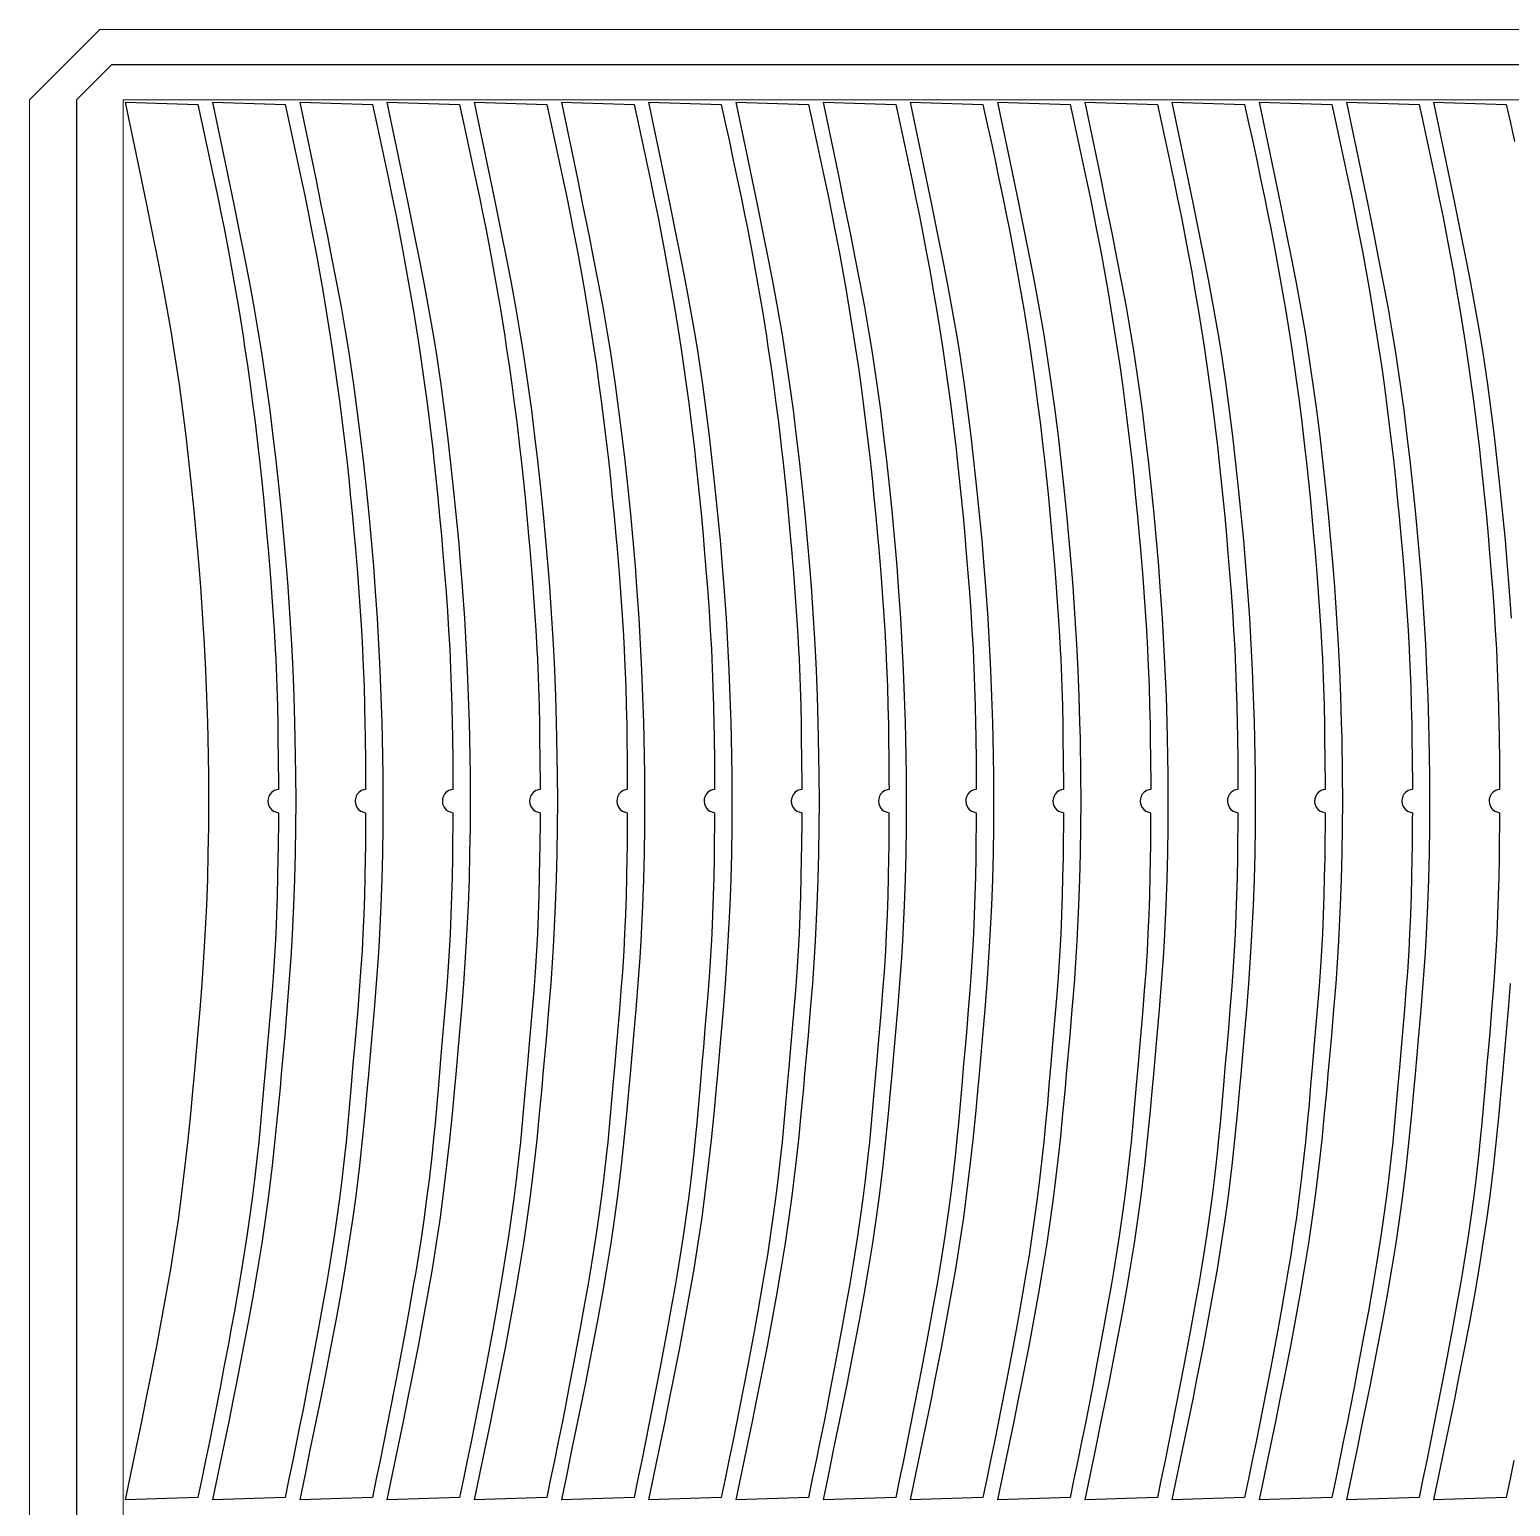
# Model space of a CAD drawing. Header units: millimetres. Extents: x -10628 to 24720, y -21829 to 4032.
# Drawn here: x 8049 to 8682, y 324 to 955 of the extents above; entities that cross this region are included whole.
import ezdxf
from ezdxf.enums import TextEntityAlignment as Align
from ezdxf.lldxf.tags import DXFTag

# ---------------------------------------------------------------- set-up
doc = ezdxf.new("R2010")
doc.units = ezdxf.units.MM
doc.layers.add('layer khung van cnc', color=7, linetype='Continuous', lineweight=25, true_color=0xfbf59b)
doc.layers.add('layer mau', color=7, linetype='Continuous')
doc.styles.add('Text Dim', font='arial.ttf')
tags = doc.linetypes.add('KVVIENMAY', pattern='A,46.311228,-10.280676,["KV VIỀN MÁY",Text Dim,S=10.028098,R=0,X=0,Y=-4.346144],-100.988212', length=157.580116).pattern_tags.tags
tags[6] = DXFTag(74, 10)

# ---------------------------------------------------------------- blocks, each defined once
blk = doc.blocks.new('khung van cnc')
at = {"lineweight": 5}
blk.add_lwpolyline([(-193, -99.44), (-193, 2370.56), (-223, 2400.56), (-1463, 2400.56), (-1493, 2370.56), (-1493, -99.44)], close=True, dxfattribs=at)
at = {"color": 1, "linetype": 'KVVIENMAY'}
blk.add_lwpolyline([(-511.88, -84.44), (-213, -84.44), (-213, 2370.56), (-228, 2385.56), (-1458.01, 2385.56), (-1473, 2370.56), (-1473, -84.44), (-1172.83, -84.44)], dxfattribs=at)
at = {"lineweight": 5}
blk.add_lwpolyline([(-513.55, -69.44), (-233, -69.44), (-233, 2370.56), (-1453, 2370.56), (-1453, -69.44), (-1173, -69.44)], dxfattribs=at)
at = {"layer": 'layer mau'}
for tag, p in [('ÁGF', (-518, -155.91)), ('TENFILE', (-518, -268.86)), ('TENFILE', (-518, -381.81)), ('TENFILE', (-518, -494.76))]:
    blk.add_attdef(tag, text='', height=30, dxfattribs=at).set_placement(p, align=Align.MIDDLE_CENTER)

msp = doc.modelspace()

# ---------------------------------------------------------------- linework, layer by layer
for points in [[(8122.649, 914.919), (8124.371, 906.987), (8126.077, 899.053), (8127.76, 891.113), (8129.412, 883.168), (8131.026, 875.214), (8132.07, 869.937), (8134.109, 859.278), (8135.572, 851.295), (8136.982, 843.303), (8138.339, 835.3), (8140.196, 823.772), (8140.889, 819.269), (8142.082, 811.241), (8143.219, 803.205), (8144.302, 795.161), (8145.329, 787.11), (8146.707, 775.545), (8147.219, 770.989), (8148.085, 762.92), (8148.902, 754.845), (8149.677, 746.766), (8150.413, 738.683), (8150.925, 732.83), (8151.785, 722.508), (8152.412, 714.416), (8152.99, 706.32), (8153.508, 698.22), (8153.959, 690.118), (8154.159, 685.994), (8154.633, 673.901), (8154.867, 665.788), (8155.044, 657.674), (8155.12, 653.347), (8155.268, 641.443), (8155.32, 633.328), (8155.325, 630.117), (8154.494, 630.001), (8153.564, 629.642), (8152.52, 628.936), (8151.754, 628.09), (8151.291, 627.3), (8150.917, 626.16), (8150.82, 625.193), (8150.961, 623.999), (8151.565, 622.554), (8152.33, 621.599), (8153.257, 620.887), (8154.568, 620.339), (8155.315, 620.07), (8155.305, 617.096), (8155.202, 605.75), (8155.134, 600.864), (8154.984, 592.748), (8154.778, 584.633), (8154.505, 576.521), (8154.156, 568.413), (8153.773, 561.206), (8153.193, 552.213), (8152.591, 544.12), (8151.934, 536.031), (8151.241, 527.944), (8150.532, 519.858), (8149.916, 512.803), (8149.134, 503.685), (8148.436, 495.598), (8147.71, 487.515), (8146.932, 479.438), (8146.434, 474.62), (8145.142, 463.306), (8144.122, 455.254), (8143.024, 447.211), (8141.852, 439.178), (8140.61, 431.156), (8139.303, 423.144), (8138.566, 418.79), (8136.515, 407.153), (8135.056, 399.17), (8134.083, 393.936), (8132.065, 383.217), (8130.539, 375.246), (8128.557, 365.087), (8127.411, 359.319), (8125.809, 351.362), (8124.189, 343.41), (8122.558, 335.46), (8120.92, 327.511), (8090.013, 326.552), (8092.284, 337.478), (8094.546, 348.406), (8096.792, 359.338), (8099.013, 370.278), (8100.261, 376.502), (8103.34, 392.185), (8105.416, 403.157), (8107.41, 414.143), (8109.303, 425.144), (8111.079, 436.164), (8112.718, 447.202), (8113.966, 456.409), (8115.53, 469.34), (8116.728, 480.436), (8117.831, 491.544), (8118.873, 502.659), (8119.397, 508.376), (8120.883, 524.896), (8121.832, 536.018), (8122.71, 547.144), (8123.493, 558.276), (8123.931, 565.361), (8124.688, 580.564), (8125.09, 591.719), (8125.369, 602.879), (8125.53, 614.042), (8125.578, 625.208), (8125.518, 636.374), (8125.265, 652.008), (8125.099, 658.7), (8124.745, 669.859), (8124.293, 681.012), (8123.743, 692.16), (8123.093, 703.302), (8122.175, 716.689), (8121.484, 725.565), (8120.53, 736.685), (8119.485, 747.797), (8118.355, 758.902), (8117.079, 770.614), (8115.866, 781.089), (8114.493, 792.167), (8113.005, 803.23), (8110.842, 817.725), (8109.602, 825.288), (8107.677, 836.281), (8105.635, 847.255), (8103.507, 858.213), (8101.834, 866.609), (8099.101, 880.099), (8096.854, 891.032), (8094.586, 901.96), (8092.306, 912.885), (8090.019, 923.808), (8120.92, 922.849)], [(8159.921, 914.919), (8161.643, 906.987), (8163.349, 899.053), (8165.033, 891.113), (8166.685, 883.168), (8168.298, 875.214), (8169.343, 869.937), (8171.381, 859.278), (8172.844, 851.295), (8174.255, 843.303), (8175.611, 835.3), (8177.468, 823.772), (8178.162, 819.269), (8179.354, 811.241), (8180.492, 803.205), (8181.574, 795.161), (8182.601, 787.11), (8183.98, 775.545), (8184.491, 770.989), (8185.357, 762.92), (8186.174, 754.845), (8186.949, 746.766), (8187.685, 738.683), (8188.197, 732.83), (8189.057, 722.508), (8189.685, 714.416), (8190.262, 706.32), (8190.78, 698.22), (8191.231, 690.118), (8191.432, 685.994), (8191.905, 673.901), (8192.139, 665.788), (8192.317, 657.674), (8192.392, 653.347), (8192.54, 641.443), (8192.592, 633.328), (8192.597, 630.117), (8191.766, 630.001), (8190.836, 629.642), (8189.792, 628.936), (8189.026, 628.09), (8188.564, 627.3), (8188.189, 626.16), (8188.092, 625.193), (8188.233, 623.999), (8188.837, 622.554), (8189.602, 621.599), (8190.529, 620.887), (8191.841, 620.339), (8192.588, 620.07), (8192.578, 617.096), (8192.474, 605.75), (8192.406, 600.864), (8192.256, 592.748), (8192.05, 584.633), (8191.777, 576.521), (8191.429, 568.413), (8191.045, 561.206), (8190.465, 552.213), (8189.863, 544.12), (8189.206, 536.031), (8188.513, 527.944), (8187.804, 519.858), (8187.188, 512.803), (8186.407, 503.685), (8185.709, 495.598), (8184.982, 487.515), (8184.204, 479.438), (8183.706, 474.62), (8182.414, 463.306), (8181.394, 455.254), (8180.296, 447.211), (8179.124, 439.178), (8177.882, 431.156), (8176.575, 423.144), (8175.838, 418.79), (8173.787, 407.153), (8172.328, 399.17), (8171.356, 393.936), (8169.337, 383.217), (8167.811, 375.246), (8165.829, 365.087), (8164.683, 359.319), (8163.081, 351.362), (8161.461, 343.41), (8159.83, 335.46), (8158.192, 327.511), (8127.285, 326.552), (8129.556, 337.478), (8131.819, 348.406), (8134.064, 359.338), (8136.285, 370.278), (8137.533, 376.502), (8140.612, 392.185), (8142.688, 403.157), (8144.682, 414.143), (8146.576, 425.144), (8148.351, 436.164), (8149.99, 447.202), (8151.239, 456.409), (8152.802, 469.34), (8154, 480.436), (8155.103, 491.544), (8156.146, 502.659), (8156.67, 508.376), (8158.155, 524.896), (8159.104, 536.018), (8159.982, 547.144), (8160.765, 558.276), (8161.203, 565.361), (8161.96, 580.564), (8162.362, 591.719), (8162.641, 602.879), (8162.802, 614.042), (8162.85, 625.208), (8162.791, 636.374), (8162.537, 652.008), (8162.371, 658.7), (8162.017, 669.859), (8161.566, 681.012), (8161.015, 692.16), (8160.365, 703.302), (8159.447, 716.689), (8158.757, 725.565), (8157.803, 736.685), (8156.757, 747.797), (8155.627, 758.902), (8154.351, 770.614), (8153.138, 781.089), (8151.765, 792.167), (8150.278, 803.23), (8148.114, 817.725), (8146.874, 825.288), (8144.949, 836.281), (8142.908, 847.255), (8140.779, 858.213), (8139.107, 866.609), (8136.373, 880.099), (8134.126, 891.032), (8131.859, 901.96), (8129.578, 912.885), (8127.291, 923.808), (8158.192, 922.849)], [(8197.194, 914.919), (8198.915, 906.987), (8200.622, 899.053), (8202.305, 891.113), (8203.957, 883.168), (8205.57, 875.214), (8206.615, 869.937), (8208.653, 859.278), (8210.116, 851.295), (8211.527, 843.303), (8212.884, 835.3), (8214.74, 823.772), (8215.434, 819.269), (8216.626, 811.241), (8217.764, 803.205), (8218.846, 795.161), (8219.874, 787.11), (8221.252, 775.545), (8221.764, 770.989), (8222.629, 762.92), (8223.447, 754.845), (8224.221, 746.766), (8224.958, 738.683), (8225.469, 732.83), (8226.329, 722.508), (8226.957, 714.416), (8227.534, 706.32), (8228.053, 698.22), (8228.503, 690.118), (8228.704, 685.994), (8229.177, 673.901), (8229.411, 665.788), (8229.589, 657.674), (8229.664, 653.347), (8229.813, 641.443), (8229.865, 633.328), (8229.869, 630.117), (8229.038, 630.001), (8228.108, 629.642), (8227.064, 628.936), (8226.298, 628.09), (8225.836, 627.3), (8225.461, 626.16), (8225.364, 625.193), (8225.506, 623.999), (8226.109, 622.554), (8226.875, 621.599), (8227.801, 620.887), (8229.113, 620.339), (8229.86, 620.07), (8229.85, 617.096), (8229.747, 605.75), (8229.678, 600.864), (8229.528, 592.748), (8229.322, 584.633), (8229.05, 576.521), (8228.701, 568.413), (8228.317, 561.206), (8227.737, 552.213), (8227.136, 544.12), (8226.478, 536.031), (8225.786, 527.944), (8225.077, 519.858), (8224.46, 512.803), (8223.679, 503.685), (8222.981, 495.598), (8222.254, 487.515), (8221.477, 479.438), (8220.978, 474.62), (8219.687, 463.306), (8218.666, 455.254), (8217.568, 447.211), (8216.396, 439.178), (8215.154, 431.156), (8213.847, 423.144), (8213.11, 418.79), (8211.059, 407.153), (8209.6, 399.17), (8208.628, 393.936), (8206.61, 383.217), (8205.083, 375.246), (8203.101, 365.087), (8201.955, 359.319), (8200.353, 351.362), (8198.734, 343.41), (8197.102, 335.46), (8195.464, 327.511), (8164.557, 326.552), (8166.828, 337.478), (8169.091, 348.406), (8171.336, 359.338), (8173.557, 370.278), (8174.805, 376.502), (8177.884, 392.185), (8179.96, 403.157), (8181.954, 414.143), (8183.848, 425.144), (8185.623, 436.164), (8187.263, 447.202), (8188.511, 456.409), (8190.075, 469.34), (8191.272, 480.436), (8192.375, 491.544), (8193.418, 502.659), (8193.942, 508.376), (8195.427, 524.896), (8196.376, 536.018), (8197.254, 547.144), (8198.038, 558.276), (8198.475, 565.361), (8199.232, 580.564), (8199.634, 591.719), (8199.913, 602.879), (8200.074, 614.042), (8200.122, 625.208), (8200.063, 636.374), (8199.809, 652.008), (8199.643, 658.7), (8199.289, 669.859), (8198.838, 681.012), (8198.288, 692.16), (8197.637, 703.302), (8196.72, 716.689), (8196.029, 725.565), (8195.075, 736.685), (8194.029, 747.797), (8192.9, 758.902), (8191.623, 770.614), (8190.41, 781.089), (8189.037, 792.167), (8187.55, 803.23), (8185.386, 817.725), (8184.146, 825.288), (8182.221, 836.281), (8180.18, 847.255), (8178.051, 858.213), (8176.379, 866.609), (8173.645, 880.099), (8171.398, 891.032), (8169.131, 901.96), (8166.85, 912.885), (8164.563, 923.808), (8195.464, 922.849)], [(8234.466, 914.919), (8236.188, 906.987), (8237.894, 899.053), (8239.577, 891.113), (8241.229, 883.168), (8242.842, 875.214), (8243.887, 869.937), (8245.925, 859.278), (8247.389, 851.295), (8248.799, 843.303), (8250.156, 835.3), (8252.012, 823.772), (8252.706, 819.269), (8253.898, 811.241), (8255.036, 803.205), (8256.118, 795.161), (8257.146, 787.11), (8258.524, 775.545), (8259.036, 770.989), (8259.901, 762.92), (8260.719, 754.845), (8261.493, 746.766), (8262.23, 738.683), (8262.742, 732.83), (8263.601, 722.508), (8264.229, 714.416), (8264.806, 706.32), (8265.325, 698.22), (8265.775, 690.118), (8265.976, 685.994), (8266.45, 673.901), (8266.683, 665.788), (8266.861, 657.674), (8266.936, 653.347), (8267.085, 641.443), (8267.137, 633.328), (8267.142, 630.117), (8266.31, 630.001), (8265.381, 629.642), (8264.336, 628.936), (8263.57, 628.09), (8263.108, 627.3), (8262.733, 626.16), (8262.636, 625.193), (8262.778, 623.999), (8263.381, 622.554), (8264.147, 621.599), (8265.073, 620.887), (8266.385, 620.339), (8267.132, 620.07), (8267.122, 617.096), (8267.019, 605.75), (8266.951, 600.864), (8266.8, 592.748), (8266.594, 584.633), (8266.322, 576.521), (8265.973, 568.413), (8265.59, 561.206), (8265.01, 552.213), (8264.408, 544.12), (8263.751, 536.031), (8263.058, 527.944), (8262.349, 519.858), (8261.732, 512.803), (8260.951, 503.685), (8260.253, 495.598), (8259.527, 487.515), (8258.749, 479.438), (8258.25, 474.62), (8256.959, 463.306), (8255.939, 455.254), (8254.84, 447.211), (8253.668, 439.178), (8252.426, 431.156), (8251.12, 423.144), (8250.383, 418.79), (8248.332, 407.153), (8246.872, 399.17), (8245.9, 393.936), (8243.882, 383.217), (8242.356, 375.246), (8240.373, 365.087), (8239.227, 359.319), (8237.626, 351.362), (8236.006, 343.41), (8234.374, 335.46), (8232.736, 327.511), (8201.829, 326.552), (8204.1, 337.478), (8206.363, 348.406), (8208.609, 359.338), (8210.829, 370.278), (8212.077, 376.502), (8215.156, 392.185), (8217.232, 403.157), (8219.226, 414.143), (8221.12, 425.144), (8222.896, 436.164), (8224.535, 447.202), (8225.783, 456.409), (8227.347, 469.34), (8228.544, 480.436), (8229.647, 491.544), (8230.69, 502.659), (8231.214, 508.376), (8232.699, 524.896), (8233.648, 536.018), (8234.527, 547.144), (8235.31, 558.276), (8235.747, 565.361), (8236.504, 580.564), (8236.906, 591.719), (8237.185, 602.879), (8237.346, 614.042), (8237.394, 625.208), (8237.335, 636.374), (8237.082, 652.008), (8236.915, 658.7), (8236.561, 669.859), (8236.11, 681.012), (8235.56, 692.16), (8234.909, 703.302), (8233.992, 716.689), (8233.301, 725.565), (8232.347, 736.685), (8231.302, 747.797), (8230.172, 758.902), (8228.895, 770.614), (8227.682, 781.089), (8226.309, 792.167), (8224.822, 803.23), (8222.658, 817.725), (8221.419, 825.288), (8219.493, 836.281), (8217.452, 847.255), (8215.324, 858.213), (8213.651, 866.609), (8210.917, 880.099), (8208.67, 891.032), (8206.403, 901.96), (8204.123, 912.885), (8201.836, 923.808), (8232.736, 922.849)], [(8271.738, 914.919), (8273.46, 906.987), (8275.166, 899.053), (8276.849, 891.113), (8278.501, 883.168), (8280.115, 875.214), (8281.159, 869.937), (8283.197, 859.278), (8284.661, 851.295), (8286.071, 843.303), (8287.428, 835.3), (8289.285, 823.772), (8289.978, 819.269), (8291.171, 811.241), (8292.308, 803.205), (8293.39, 795.161), (8294.418, 787.11), (8295.796, 775.545), (8296.308, 770.989), (8297.173, 762.92), (8297.991, 754.845), (8298.766, 746.766), (8299.502, 738.683), (8300.014, 732.83), (8300.874, 722.508), (8301.501, 714.416), (8302.078, 706.32), (8302.597, 698.22), (8303.048, 690.118), (8303.248, 685.994), (8303.722, 673.901), (8303.955, 665.788), (8304.133, 657.674), (8304.209, 653.347), (8304.357, 641.443), (8304.409, 633.328), (8304.414, 630.117), (8303.582, 630.001), (8302.653, 629.642), (8301.608, 628.936), (8300.842, 628.09), (8300.38, 627.3), (8300.006, 626.16), (8299.908, 625.193), (8300.05, 623.999), (8300.654, 622.554), (8301.419, 621.599), (8302.345, 620.887), (8303.657, 620.339), (8304.404, 620.07), (8304.394, 617.096), (8304.291, 605.75), (8304.223, 600.864), (8304.072, 592.748), (8303.866, 584.633), (8303.594, 576.521), (8303.245, 568.413), (8302.862, 561.206), (8302.282, 552.213), (8301.68, 544.12), (8301.023, 536.031), (8300.33, 527.944), (8299.621, 519.858), (8299.005, 512.803), (8298.223, 503.685), (8297.525, 495.598), (8296.799, 487.515), (8296.021, 479.438), (8295.523, 474.62), (8294.231, 463.306), (8293.211, 455.254), (8292.112, 447.211), (8290.94, 439.178), (8289.699, 431.156), (8288.392, 423.144), (8287.655, 418.79), (8285.604, 407.153), (8284.144, 399.17), (8283.172, 393.936), (8281.154, 383.217), (8279.628, 375.246), (8277.645, 365.087), (8276.499, 359.319), (8274.898, 351.362), (8273.278, 343.41), (8271.646, 335.46), (8270.008, 327.511), (8239.101, 326.552), (8241.372, 337.478), (8243.635, 348.406), (8245.881, 359.338), (8248.101, 370.278), (8249.35, 376.502), (8252.428, 392.185), (8254.505, 403.157), (8256.498, 414.143), (8258.392, 425.144), (8260.168, 436.164), (8261.807, 447.202), (8263.055, 456.409), (8264.619, 469.34), (8265.817, 480.436), (8266.92, 491.544), (8267.962, 502.659), (8268.486, 508.376), (8269.972, 524.896), (8270.92, 536.018), (8271.799, 547.144), (8272.582, 558.276), (8273.019, 565.361), (8273.776, 580.564), (8274.179, 591.719), (8274.457, 602.879), (8274.618, 614.042), (8274.666, 625.208), (8274.607, 636.374), (8274.354, 652.008), (8274.187, 658.7), (8273.833, 669.859), (8273.382, 681.012), (8272.832, 692.16), (8272.181, 703.302), (8271.264, 716.689), (8270.573, 725.565), (8269.619, 736.685), (8268.574, 747.797), (8267.444, 758.902), (8266.168, 770.614), (8264.955, 781.089), (8263.581, 792.167), (8262.094, 803.23), (8259.93, 817.725), (8258.691, 825.288), (8256.766, 836.281), (8254.724, 847.255), (8252.596, 858.213), (8250.923, 866.609), (8248.189, 880.099), (8245.942, 891.032), (8243.675, 901.96), (8241.395, 912.885), (8239.108, 923.808), (8270.008, 922.849)], [(8309.01, 914.919), (8310.732, 906.987), (8312.438, 899.053), (8314.121, 891.113), (8315.773, 883.168), (8317.387, 875.214), (8318.431, 869.937), (8320.47, 859.278), (8321.933, 851.295), (8323.343, 843.303), (8324.7, 835.3), (8326.557, 823.772), (8327.25, 819.269), (8328.443, 811.241), (8329.58, 803.205), (8330.663, 795.161), (8331.69, 787.11), (8333.068, 775.545), (8333.58, 770.989), (8334.445, 762.92), (8335.263, 754.845), (8336.038, 746.766), (8336.774, 738.683), (8337.286, 732.83), (8338.146, 722.508), (8338.773, 714.416), (8339.351, 706.32), (8339.869, 698.22), (8340.32, 690.118), (8340.52, 685.994), (8340.994, 673.901), (8341.227, 665.788), (8341.405, 657.674), (8341.481, 653.347), (8341.629, 641.443), (8341.681, 633.328), (8341.686, 630.117), (8340.855, 630.001), (8339.925, 629.642), (8338.881, 628.936), (8338.114, 628.09), (8337.652, 627.3), (8337.278, 626.16), (8337.181, 625.193), (8337.322, 623.999), (8337.926, 622.554), (8338.691, 621.599), (8339.617, 620.887), (8340.929, 620.339), (8341.676, 620.07), (8341.666, 617.096), (8341.563, 605.75), (8341.495, 600.864), (8341.344, 592.748), (8341.138, 584.633), (8340.866, 576.521), (8340.517, 568.413), (8340.134, 561.206), (8339.554, 552.213), (8338.952, 544.12), (8338.295, 536.031), (8337.602, 527.944), (8336.893, 519.858), (8336.277, 512.803), (8335.495, 503.685), (8334.797, 495.598), (8334.071, 487.515), (8333.293, 479.438), (8332.795, 474.62), (8331.503, 463.306), (8330.483, 455.254), (8329.385, 447.211), (8328.212, 439.178), (8326.971, 431.156), (8325.664, 423.144), (8324.927, 418.79), (8322.876, 407.153), (8321.417, 399.17), (8320.444, 393.936), (8318.426, 383.217), (8316.9, 375.246), (8314.918, 365.087), (8313.772, 359.319), (8312.17, 351.362), (8310.55, 343.41), (8308.918, 335.46), (8307.281, 327.511), (8276.374, 326.552), (8278.645, 337.478), (8280.907, 348.406), (8283.153, 359.338), (8285.374, 370.278), (8286.622, 376.502), (8289.701, 392.185), (8291.777, 403.157), (8293.771, 414.143), (8295.664, 425.144), (8297.44, 436.164), (8299.079, 447.202), (8300.327, 456.409), (8301.891, 469.34), (8303.089, 480.436), (8304.192, 491.544), (8305.234, 502.659), (8305.758, 508.376), (8307.244, 524.896), (8308.192, 536.018), (8309.071, 547.144), (8309.854, 558.276), (8310.292, 565.361), (8311.049, 580.564), (8311.451, 591.719), (8311.73, 602.879), (8311.89, 614.042), (8311.939, 625.208), (8311.879, 636.374), (8311.626, 652.008), (8311.46, 658.7), (8311.105, 669.859), (8310.654, 681.012), (8310.104, 692.16), (8309.454, 703.302), (8308.536, 716.689), (8307.845, 725.565), (8306.891, 736.685), (8305.846, 747.797), (8304.716, 758.902), (8303.44, 770.614), (8302.227, 781.089), (8300.853, 792.167), (8299.366, 803.23), (8297.202, 817.725), (8295.963, 825.288), (8294.038, 836.281), (8291.996, 847.255), (8289.868, 858.213), (8288.195, 866.609), (8285.462, 880.099), (8283.214, 891.032), (8280.947, 901.96), (8278.667, 912.885), (8276.38, 923.808), (8307.281, 922.849)], [(8346.282, 914.919), (8348.004, 906.987), (8349.71, 899.053), (8351.393, 891.113), (8353.046, 883.168), (8354.659, 875.214), (8355.703, 869.937), (8357.742, 859.278), (8359.205, 851.295), (8360.616, 843.303), (8361.972, 835.3), (8363.829, 823.772), (8364.522, 819.269), (8365.715, 811.241), (8366.852, 803.205), (8367.935, 795.161), (8368.962, 787.11), (8370.341, 775.545), (8370.852, 770.989), (8371.718, 762.92), (8372.535, 754.845), (8373.31, 746.766), (8374.046, 738.683), (8374.558, 732.83), (8375.418, 722.508), (8376.045, 714.416), (8376.623, 706.32), (8377.141, 698.22), (8377.592, 690.118), (8377.793, 685.994), (8378.266, 673.901), (8378.5, 665.788), (8378.677, 657.674), (8378.753, 653.347), (8378.901, 641.443), (8378.953, 633.328), (8378.958, 630.117), (8378.127, 630.001), (8377.197, 629.642), (8376.153, 628.936), (8375.387, 628.09), (8374.924, 627.3), (8374.55, 626.16), (8374.453, 625.193), (8374.594, 623.999), (8375.198, 622.554), (8375.963, 621.599), (8376.89, 620.887), (8378.201, 620.339), (8378.948, 620.07), (8378.939, 617.096), (8378.835, 605.75), (8378.767, 600.864), (8378.617, 592.748), (8378.411, 584.633), (8378.138, 576.521), (8377.789, 568.413), (8377.406, 561.206), (8376.826, 552.213), (8376.224, 544.12), (8375.567, 536.031), (8374.874, 527.944), (8374.165, 519.858), (8373.549, 512.803), (8372.767, 503.685), (8372.07, 495.598), (8371.343, 487.515), (8370.565, 479.438), (8370.067, 474.62), (8368.775, 463.306), (8367.755, 455.254), (8366.657, 447.211), (8365.485, 439.178), (8364.243, 431.156), (8362.936, 423.144), (8362.199, 418.79), (8360.148, 407.153), (8358.689, 399.17), (8357.716, 393.936), (8355.698, 383.217), (8354.172, 375.246), (8352.19, 365.087), (8351.044, 359.319), (8349.442, 351.362), (8347.822, 343.41), (8346.191, 335.46), (8344.553, 327.511), (8313.646, 326.552), (8315.917, 337.478), (8318.179, 348.406), (8320.425, 359.338), (8322.646, 370.278), (8323.894, 376.502), (8326.973, 392.185), (8329.049, 403.157), (8331.043, 414.143), (8332.937, 425.144), (8334.712, 436.164), (8336.351, 447.202), (8337.6, 456.409), (8339.163, 469.34), (8340.361, 480.436), (8341.464, 491.544), (8342.507, 502.659), (8343.03, 508.376), (8344.516, 524.896), (8345.465, 536.018), (8346.343, 547.144), (8347.126, 558.276), (8347.564, 565.361), (8348.321, 580.564), (8348.723, 591.719), (8349.002, 602.879), (8349.163, 614.042), (8349.211, 625.208), (8349.151, 636.374), (8348.898, 652.008), (8348.732, 658.7), (8348.378, 669.859), (8347.926, 681.012), (8347.376, 692.16), (8346.726, 703.302), (8345.808, 716.689), (8345.118, 725.565), (8344.164, 736.685), (8343.118, 747.797), (8341.988, 758.902), (8340.712, 770.614), (8339.499, 781.089), (8338.126, 792.167), (8336.638, 803.23), (8334.475, 817.725), (8333.235, 825.288), (8331.31, 836.281), (8329.268, 847.255), (8327.14, 858.213), (8325.467, 866.609), (8322.734, 880.099), (8320.487, 891.032), (8318.219, 901.96), (8315.939, 912.885), (8313.652, 923.808), (8344.553, 922.849)], [(8383.554, 914.919), (8385.276, 906.987), (8386.982, 899.053), (8388.666, 891.113), (8390.318, 883.168), (8391.931, 875.214), (8392.976, 869.937), (8395.014, 859.278), (8396.477, 851.295), (8397.888, 843.303), (8399.244, 835.3), (8401.101, 823.772), (8401.795, 819.269), (8402.987, 811.241), (8404.125, 803.205), (8405.207, 795.161), (8406.234, 787.11), (8407.613, 775.545), (8408.124, 770.989), (8408.99, 762.92), (8409.807, 754.845), (8410.582, 746.766), (8411.319, 738.683), (8411.83, 732.83), (8412.69, 722.508), (8413.318, 714.416), (8413.895, 706.32), (8414.413, 698.22), (8414.864, 690.118), (8415.065, 685.994), (8415.538, 673.901), (8415.772, 665.788), (8415.95, 657.674), (8416.025, 653.347), (8416.173, 641.443), (8416.225, 633.328), (8416.23, 630.117), (8415.399, 630.001), (8414.469, 629.642), (8413.425, 628.936), (8412.659, 628.09), (8412.197, 627.3), (8411.822, 626.16), (8411.725, 625.193), (8411.866, 623.999), (8412.47, 622.554), (8413.235, 621.599), (8414.162, 620.887), (8415.474, 620.339), (8416.221, 620.07), (8416.211, 617.096), (8416.108, 605.75), (8416.039, 600.864), (8415.889, 592.748), (8415.683, 584.633), (8415.41, 576.521), (8415.062, 568.413), (8414.678, 561.206), (8414.098, 552.213), (8413.496, 544.12), (8412.839, 536.031), (8412.146, 527.944), (8411.437, 519.858), (8410.821, 512.803), (8410.04, 503.685), (8409.342, 495.598), (8408.615, 487.515), (8407.837, 479.438), (8407.339, 474.62), (8406.047, 463.306), (8405.027, 455.254), (8403.929, 447.211), (8402.757, 439.178), (8401.515, 431.156), (8400.208, 423.144), (8399.471, 418.79), (8397.42, 407.153), (8395.961, 399.17), (8394.989, 393.936), (8392.971, 383.217), (8391.444, 375.246), (8389.462, 365.087), (8388.316, 359.319), (8386.714, 351.362), (8385.094, 343.41), (8383.463, 335.46), (8381.825, 327.511), (8350.918, 326.552), (8353.189, 337.478), (8355.452, 348.406), (8357.697, 359.338), (8359.918, 370.278), (8361.166, 376.502), (8364.245, 392.185), (8366.321, 403.157), (8368.315, 414.143), (8370.209, 425.144), (8371.984, 436.164), (8373.624, 447.202), (8374.872, 456.409), (8376.435, 469.34), (8377.633, 480.436), (8378.736, 491.544), (8379.779, 502.659), (8380.303, 508.376), (8381.788, 524.896), (8382.737, 536.018), (8383.615, 547.144), (8384.399, 558.276), (8384.836, 565.361), (8385.593, 580.564), (8385.995, 591.719), (8386.274, 602.879), (8386.435, 614.042), (8386.483, 625.208), (8386.424, 636.374), (8386.17, 652.008), (8386.004, 658.7), (8385.65, 669.859), (8385.199, 681.012), (8384.648, 692.16), (8383.998, 703.302), (8383.08, 716.689), (8382.39, 725.565), (8381.436, 736.685), (8380.39, 747.797), (8379.26, 758.902), (8377.984, 770.614), (8376.771, 781.089), (8375.398, 792.167), (8373.911, 803.23), (8371.747, 817.725), (8370.507, 825.288), (8368.582, 836.281), (8366.541, 847.255), (8364.412, 858.213), (8362.74, 866.609), (8360.006, 880.099), (8357.759, 891.032), (8355.492, 901.96), (8353.211, 912.885), (8350.924, 923.808), (8381.825, 922.849)], [(8420.827, 914.919), (8422.548, 906.987), (8424.255, 899.053), (8425.938, 891.113), (8427.59, 883.168), (8429.203, 875.214), (8430.248, 869.937), (8432.286, 859.278), (8433.75, 851.295), (8435.16, 843.303), (8436.517, 835.3), (8438.373, 823.772), (8439.067, 819.269), (8440.259, 811.241), (8441.397, 803.205), (8442.479, 795.161), (8443.507, 787.11), (8444.885, 775.545), (8445.397, 770.989), (8446.262, 762.92), (8447.08, 754.845), (8447.854, 746.766), (8448.591, 738.683), (8449.102, 732.83), (8449.962, 722.508), (8450.59, 714.416), (8451.167, 706.32), (8451.686, 698.22), (8452.136, 690.118), (8452.337, 685.994), (8452.81, 673.901), (8453.044, 665.788), (8453.222, 657.674), (8453.297, 653.347), (8453.446, 641.443), (8453.498, 633.328), (8453.502, 630.117), (8452.671, 630.001), (8451.741, 629.642), (8450.697, 628.936), (8449.931, 628.09), (8449.469, 627.3), (8449.094, 626.16), (8448.997, 625.193), (8449.139, 623.999), (8449.742, 622.554), (8450.508, 621.599), (8451.434, 620.887), (8452.746, 620.339), (8453.493, 620.07), (8453.483, 617.096), (8453.38, 605.75), (8453.311, 600.864), (8453.161, 592.748), (8452.955, 584.633), (8452.683, 576.521), (8452.334, 568.413), (8451.95, 561.206), (8451.371, 552.213), (8450.769, 544.12), (8450.111, 536.031), (8449.419, 527.944), (8448.71, 519.858), (8448.093, 512.803), (8447.312, 503.685), (8446.614, 495.598), (8445.888, 487.515), (8445.11, 479.438), (8444.611, 474.62), (8443.32, 463.306), (8442.299, 455.254), (8441.201, 447.211), (8440.029, 439.178), (8438.787, 431.156), (8437.48, 423.144), (8436.743, 418.79), (8434.693, 407.153), (8433.233, 399.17), (8432.261, 393.936), (8430.243, 383.217), (8428.717, 375.246), (8426.734, 365.087), (8425.588, 359.319), (8423.986, 351.362), (8422.367, 343.41), (8420.735, 335.46), (8419.097, 327.511), (8388.19, 326.552), (8390.461, 337.478), (8392.724, 348.406), (8394.97, 359.338), (8397.19, 370.278), (8398.438, 376.502), (8401.517, 392.185), (8403.593, 403.157), (8405.587, 414.143), (8407.481, 425.144), (8409.256, 436.164), (8410.896, 447.202), (8412.144, 456.409), (8413.708, 469.34), (8414.905, 480.436), (8416.008, 491.544), (8417.051, 502.659), (8417.575, 508.376), (8419.06, 524.896), (8420.009, 536.018), (8420.887, 547.144), (8421.671, 558.276), (8422.108, 565.361), (8422.865, 580.564), (8423.267, 591.719), (8423.546, 602.879), (8423.707, 614.042), (8423.755, 625.208), (8423.696, 636.374), (8423.442, 652.008), (8423.276, 658.7), (8422.922, 669.859), (8422.471, 681.012), (8421.921, 692.16), (8421.27, 703.302), (8420.353, 716.689), (8419.662, 725.565), (8418.708, 736.685), (8417.662, 747.797), (8416.533, 758.902), (8415.256, 770.614), (8414.043, 781.089), (8412.67, 792.167), (8411.183, 803.23), (8409.019, 817.725), (8407.78, 825.288), (8405.854, 836.281), (8403.813, 847.255), (8401.684, 858.213), (8400.012, 866.609), (8397.278, 880.099), (8395.031, 891.032), (8392.764, 901.96), (8390.483, 912.885), (8388.196, 923.808), (8419.097, 922.849)], [(8458.099, 914.919), (8459.821, 906.987), (8461.527, 899.053), (8463.21, 891.113), (8464.862, 883.168), (8466.476, 875.214), (8467.52, 869.937), (8469.558, 859.278), (8471.022, 851.295), (8472.432, 843.303), (8473.789, 835.3), (8475.645, 823.772), (8476.339, 819.269), (8477.532, 811.241), (8478.669, 803.205), (8479.751, 795.161), (8480.779, 787.11), (8482.157, 775.545), (8482.669, 770.989), (8483.534, 762.92), (8484.352, 754.845), (8485.127, 746.766), (8485.863, 738.683), (8486.375, 732.83), (8487.234, 722.508), (8487.862, 714.416), (8488.439, 706.32), (8488.958, 698.22), (8489.409, 690.118), (8489.609, 685.994), (8490.083, 673.901), (8490.316, 665.788), (8490.494, 657.674), (8490.57, 653.347), (8490.718, 641.443), (8490.77, 633.328), (8490.775, 630.117), (8489.943, 630.001), (8489.014, 629.642), (8487.969, 628.936), (8487.203, 628.09), (8486.741, 627.3), (8486.366, 626.16), (8486.269, 625.193), (8486.411, 623.999), (8487.014, 622.554), (8487.78, 621.599), (8488.706, 620.887), (8490.018, 620.339), (8490.765, 620.07), (8490.755, 617.096), (8490.652, 605.75), (8490.584, 600.864), (8490.433, 592.748), (8490.227, 584.633), (8489.955, 576.521), (8489.606, 568.413), (8489.223, 561.206), (8488.643, 552.213), (8488.041, 544.12), (8487.384, 536.031), (8486.691, 527.944), (8485.982, 519.858), (8485.366, 512.803), (8484.584, 503.685), (8483.886, 495.598), (8483.16, 487.515), (8482.382, 479.438), (8481.884, 474.62), (8480.592, 463.306), (8479.572, 455.254), (8478.473, 447.211), (8477.301, 439.178), (8476.059, 431.156), (8474.753, 423.144), (8474.016, 418.79), (8471.965, 407.153), (8470.505, 399.17), (8469.533, 393.936), (8467.515, 383.217), (8465.989, 375.246), (8464.006, 365.087), (8462.86, 359.319), (8461.259, 351.362), (8459.639, 343.41), (8458.007, 335.46), (8456.369, 327.511), (8425.462, 326.552), (8427.733, 337.478), (8429.996, 348.406), (8432.242, 359.338), (8434.462, 370.278), (8435.711, 376.502), (8438.789, 392.185), (8440.865, 403.157), (8442.859, 414.143), (8444.753, 425.144), (8446.529, 436.164), (8448.168, 447.202), (8449.416, 456.409), (8450.98, 469.34), (8452.177, 480.436), (8453.28, 491.544), (8454.323, 502.659), (8454.847, 508.376), (8456.333, 524.896), (8457.281, 536.018), (8458.16, 547.144), (8458.943, 558.276), (8459.38, 565.361), (8460.137, 580.564), (8460.539, 591.719), (8460.818, 602.879), (8460.979, 614.042), (8461.027, 625.208), (8460.968, 636.374), (8460.715, 652.008), (8460.548, 658.7), (8460.194, 669.859), (8459.743, 681.012), (8459.193, 692.16), (8458.542, 703.302), (8457.625, 716.689), (8456.934, 725.565), (8455.98, 736.685), (8454.935, 747.797), (8453.805, 758.902), (8452.528, 770.614), (8451.315, 781.089), (8449.942, 792.167), (8448.455, 803.23), (8446.291, 817.725), (8445.052, 825.288), (8443.126, 836.281), (8441.085, 847.255), (8438.957, 858.213), (8437.284, 866.609), (8434.55, 880.099), (8432.303, 891.032), (8430.036, 901.96), (8427.756, 912.885), (8425.469, 923.808), (8456.369, 922.849)], [(8495.371, 914.919), (8497.093, 906.987), (8498.799, 899.053), (8500.482, 891.113), (8502.134, 883.168), (8503.748, 875.214), (8504.792, 869.937), (8506.831, 859.278), (8508.294, 851.295), (8509.704, 843.303), (8511.061, 835.3), (8512.918, 823.772), (8513.611, 819.269), (8514.804, 811.241), (8515.941, 803.205), (8517.024, 795.161), (8518.051, 787.11), (8519.429, 775.545), (8519.941, 770.989), (8520.806, 762.92), (8521.624, 754.845), (8522.399, 746.766), (8523.135, 738.683), (8523.647, 732.83), (8524.507, 722.508), (8525.134, 714.416), (8525.712, 706.32), (8526.23, 698.22), (8526.681, 690.118), (8526.881, 685.994), (8527.355, 673.901), (8527.588, 665.788), (8527.766, 657.674), (8527.842, 653.347), (8527.99, 641.443), (8528.042, 633.328), (8528.047, 630.117), (8527.215, 630.001), (8526.286, 629.642), (8525.241, 628.936), (8524.475, 628.09), (8524.013, 627.3), (8523.639, 626.16), (8523.542, 625.193), (8523.683, 623.999), (8524.287, 622.554), (8525.052, 621.599), (8525.978, 620.887), (8527.29, 620.339), (8528.037, 620.07), (8528.027, 617.096), (8527.924, 605.75), (8527.856, 600.864), (8527.705, 592.748), (8527.499, 584.633), (8527.227, 576.521), (8526.878, 568.413), (8526.495, 561.206), (8525.915, 552.213), (8525.313, 544.12), (8524.656, 536.031), (8523.963, 527.944), (8523.254, 519.858), (8522.638, 512.803), (8521.856, 503.685), (8521.158, 495.598), (8520.432, 487.515), (8519.654, 479.438), (8519.156, 474.62), (8517.864, 463.306), (8516.844, 455.254), (8515.745, 447.211), (8514.573, 439.178), (8513.332, 431.156), (8512.025, 423.144), (8511.288, 418.79), (8509.237, 407.153), (8507.777, 399.17), (8506.805, 393.936), (8504.787, 383.217), (8503.261, 375.246), (8501.279, 365.087), (8500.132, 359.319), (8498.531, 351.362), (8496.911, 343.41), (8495.279, 335.46), (8493.642, 327.511), (8462.735, 326.552), (8465.006, 337.478), (8467.268, 348.406), (8469.514, 359.338), (8471.734, 370.278), (8472.983, 376.502), (8476.061, 392.185), (8478.138, 403.157), (8480.132, 414.143), (8482.025, 425.144), (8483.801, 436.164), (8485.44, 447.202), (8486.688, 456.409), (8488.252, 469.34), (8489.45, 480.436), (8490.553, 491.544), (8491.595, 502.659), (8492.119, 508.376), (8493.605, 524.896), (8494.553, 536.018), (8495.432, 547.144), (8496.215, 558.276), (8496.652, 565.361), (8497.409, 580.564), (8497.812, 591.719), (8498.09, 602.879), (8498.251, 614.042), (8498.299, 625.208), (8498.24, 636.374), (8497.987, 652.008), (8497.82, 658.7), (8497.466, 669.859), (8497.015, 681.012), (8496.465, 692.16), (8495.814, 703.302), (8494.897, 716.689), (8494.206, 725.565), (8493.252, 736.685), (8492.207, 747.797), (8491.077, 758.902), (8489.801, 770.614), (8488.588, 781.089), (8487.214, 792.167), (8485.727, 803.23), (8483.563, 817.725), (8482.324, 825.288), (8480.399, 836.281), (8478.357, 847.255), (8476.229, 858.213), (8474.556, 866.609), (8471.822, 880.099), (8469.575, 891.032), (8467.308, 901.96), (8465.028, 912.885), (8462.741, 923.808), (8493.642, 922.849)], [(8532.643, 914.919), (8534.365, 906.987), (8536.071, 899.053), (8537.754, 891.113), (8539.406, 883.168), (8541.02, 875.214), (8542.064, 869.937), (8544.103, 859.278), (8545.566, 851.295), (8546.976, 843.303), (8548.333, 835.3), (8550.19, 823.772), (8550.883, 819.269), (8552.076, 811.241), (8553.213, 803.205), (8554.296, 795.161), (8555.323, 787.11), (8556.701, 775.545), (8557.213, 770.989), (8558.078, 762.92), (8558.896, 754.845), (8559.671, 746.766), (8560.407, 738.683), (8560.919, 732.83), (8561.779, 722.508), (8562.406, 714.416), (8562.984, 706.32), (8563.502, 698.22), (8563.953, 690.118), (8564.153, 685.994), (8564.627, 673.901), (8564.86, 665.788), (8565.038, 657.674), (8565.114, 653.347), (8565.262, 641.443), (8565.314, 633.328), (8565.319, 630.117), (8564.488, 630.001), (8563.558, 629.642), (8562.514, 628.936), (8561.747, 628.09), (8561.285, 627.3), (8560.911, 626.16), (8560.814, 625.193), (8560.955, 623.999), (8561.559, 622.554), (8562.324, 621.599), (8563.25, 620.887), (8564.562, 620.339), (8565.309, 620.07), (8565.299, 617.096), (8565.196, 605.75), (8565.128, 600.864), (8564.978, 592.748), (8564.771, 584.633), (8564.499, 576.521), (8564.15, 568.413), (8563.767, 561.206), (8563.187, 552.213), (8562.585, 544.12), (8561.928, 536.031), (8561.235, 527.944), (8560.526, 519.858), (8559.91, 512.803), (8559.128, 503.685), (8558.43, 495.598), (8557.704, 487.515), (8556.926, 479.438), (8556.428, 474.62), (8555.136, 463.306), (8554.116, 455.254), (8553.018, 447.211), (8551.845, 439.178), (8550.604, 431.156), (8549.297, 423.144), (8548.56, 418.79), (8546.509, 407.153), (8545.05, 399.17), (8544.077, 393.936), (8542.059, 383.217), (8540.533, 375.246), (8538.551, 365.087), (8537.405, 359.319), (8535.803, 351.362), (8534.183, 343.41), (8532.551, 335.46), (8530.914, 327.511), (8500.007, 326.552), (8502.278, 337.478), (8504.54, 348.406), (8506.786, 359.338), (8509.007, 370.278), (8510.255, 376.502), (8513.334, 392.185), (8515.41, 403.157), (8517.404, 414.143), (8519.297, 425.144), (8521.073, 436.164), (8522.712, 447.202), (8523.96, 456.409), (8525.524, 469.34), (8526.722, 480.436), (8527.825, 491.544), (8528.867, 502.659), (8529.391, 508.376), (8530.877, 524.896), (8531.826, 536.018), (8532.704, 547.144), (8533.487, 558.276), (8533.925, 565.361), (8534.682, 580.564), (8535.084, 591.719), (8535.363, 602.879), (8535.523, 614.042), (8535.572, 625.208), (8535.512, 636.374), (8535.259, 652.008), (8535.093, 658.7), (8534.739, 669.859), (8534.287, 681.012), (8533.737, 692.16), (8533.087, 703.302), (8532.169, 716.689), (8531.478, 725.565), (8530.524, 736.685), (8529.479, 747.797), (8528.349, 758.902), (8527.073, 770.614), (8525.86, 781.089), (8524.487, 792.167), (8522.999, 803.23), (8520.835, 817.725), (8519.596, 825.288), (8517.671, 836.281), (8515.629, 847.255), (8513.501, 858.213), (8511.828, 866.609), (8509.095, 880.099), (8506.847, 891.032), (8504.58, 901.96), (8502.3, 912.885), (8500.013, 923.808), (8530.914, 922.849)], [(8569.915, 914.919), (8571.637, 906.987), (8573.343, 899.053), (8575.026, 891.113), (8576.679, 883.168), (8578.292, 875.214), (8579.337, 869.937), (8581.375, 859.278), (8582.838, 851.295), (8584.249, 843.303), (8585.605, 835.3), (8587.462, 823.772), (8588.155, 819.269), (8589.348, 811.241), (8590.485, 803.205), (8591.568, 795.161), (8592.595, 787.11), (8593.974, 775.545), (8594.485, 770.989), (8595.351, 762.92), (8596.168, 754.845), (8596.943, 746.766), (8597.679, 738.683), (8598.191, 732.83), (8599.051, 722.508), (8599.679, 714.416), (8600.256, 706.32), (8600.774, 698.22), (8601.225, 690.118), (8601.426, 685.994), (8601.899, 673.901), (8602.133, 665.788), (8602.31, 657.674), (8602.386, 653.347), (8602.534, 641.443), (8602.586, 633.328), (8602.591, 630.117), (8601.76, 630.001), (8600.83, 629.642), (8599.786, 628.936), (8599.02, 628.09), (8598.558, 627.3), (8598.183, 626.16), (8598.086, 625.193), (8598.227, 623.999), (8598.831, 622.554), (8599.596, 621.599), (8600.523, 620.887), (8601.834, 620.339), (8602.581, 620.07), (8602.572, 617.096), (8602.468, 605.75), (8602.4, 600.864), (8602.25, 592.748), (8602.044, 584.633), (8601.771, 576.521), (8601.422, 568.413), (8601.039, 561.206), (8600.459, 552.213), (8599.857, 544.12), (8599.2, 536.031), (8598.507, 527.944), (8597.798, 519.858), (8597.182, 512.803), (8596.4, 503.685), (8595.703, 495.598), (8594.976, 487.515), (8594.198, 479.438), (8593.7, 474.62), (8592.408, 463.306), (8591.388, 455.254), (8590.29, 447.211), (8589.118, 439.178), (8587.876, 431.156), (8586.569, 423.144), (8585.832, 418.79), (8583.781, 407.153), (8582.322, 399.17), (8581.35, 393.936), (8579.331, 383.217), (8577.805, 375.246), (8575.823, 365.087), (8574.677, 359.319), (8573.075, 351.362), (8571.455, 343.41), (8569.824, 335.46), (8568.186, 327.511), (8537.279, 326.552), (8539.55, 337.478), (8541.812, 348.406), (8544.058, 359.338), (8546.279, 370.278), (8547.527, 376.502), (8550.606, 392.185), (8552.682, 403.157), (8554.676, 414.143), (8556.57, 425.144), (8558.345, 436.164), (8559.984, 447.202), (8561.233, 456.409), (8562.796, 469.34), (8563.994, 480.436), (8565.097, 491.544), (8566.14, 502.659), (8566.663, 508.376), (8568.149, 524.896), (8569.098, 536.018), (8569.976, 547.144), (8570.759, 558.276), (8571.197, 565.361), (8571.954, 580.564), (8572.356, 591.719), (8572.635, 602.879), (8572.796, 614.042), (8572.844, 625.208), (8572.784, 636.374), (8572.531, 652.008), (8572.365, 658.7), (8572.011, 669.859), (8571.559, 681.012), (8571.009, 692.16), (8570.359, 703.302), (8569.441, 716.689), (8568.751, 725.565), (8567.797, 736.685), (8566.751, 747.797), (8565.621, 758.902), (8564.345, 770.614), (8563.132, 781.089), (8561.759, 792.167), (8560.272, 803.23), (8558.108, 817.725), (8556.868, 825.288), (8554.943, 836.281), (8552.901, 847.255), (8550.773, 858.213), (8549.101, 866.609), (8546.367, 880.099), (8544.12, 891.032), (8541.853, 901.96), (8539.572, 912.885), (8537.285, 923.808), (8568.186, 922.849)], [(8607.188, 914.919), (8608.909, 906.987), (8610.616, 899.053), (8612.299, 891.113), (8613.951, 883.168), (8615.564, 875.214), (8616.609, 869.937), (8618.647, 859.278), (8620.11, 851.295), (8621.521, 843.303), (8622.877, 835.3), (8624.734, 823.772), (8625.428, 819.269), (8626.62, 811.241), (8627.758, 803.205), (8628.84, 795.161), (8629.867, 787.11), (8631.246, 775.545), (8631.757, 770.989), (8632.623, 762.92), (8633.441, 754.845), (8634.215, 746.766), (8634.952, 738.683), (8635.463, 732.83), (8636.323, 722.508), (8636.951, 714.416), (8637.528, 706.32), (8638.046, 698.22), (8638.497, 690.118), (8638.698, 685.994), (8639.171, 673.901), (8639.405, 665.788), (8639.583, 657.674), (8639.658, 653.347), (8639.807, 641.443), (8639.858, 633.328), (8639.863, 630.117), (8639.032, 630.001), (8638.102, 629.642), (8637.058, 628.936), (8636.292, 628.09), (8635.83, 627.3), (8635.455, 626.16), (8635.358, 625.193), (8635.499, 623.999), (8636.103, 622.554), (8636.868, 621.599), (8637.795, 620.887), (8639.107, 620.339), (8639.854, 620.07), (8639.844, 617.096), (8639.741, 605.75), (8639.672, 600.864), (8639.522, 592.748), (8639.316, 584.633), (8639.044, 576.521), (8638.695, 568.413), (8638.311, 561.206), (8637.731, 552.213), (8637.129, 544.12), (8636.472, 536.031), (8635.779, 527.944), (8635.071, 519.858), (8634.454, 512.803), (8633.673, 503.685), (8632.975, 495.598), (8632.248, 487.515), (8631.471, 479.438), (8630.972, 474.62), (8629.68, 463.306), (8628.66, 455.254), (8627.562, 447.211), (8626.39, 439.178), (8625.148, 431.156), (8623.841, 423.144), (8623.104, 418.79), (8621.053, 407.153), (8619.594, 399.17), (8618.622, 393.936), (8616.604, 383.217), (8615.077, 375.246), (8613.095, 365.087), (8611.949, 359.319), (8610.347, 351.362), (8608.728, 343.41), (8607.096, 335.46), (8605.458, 327.511), (8574.551, 326.552), (8576.822, 337.478), (8579.085, 348.406), (8581.33, 359.338), (8583.551, 370.278), (8584.799, 376.502), (8587.878, 392.185), (8589.954, 403.157), (8591.948, 414.143), (8593.842, 425.144), (8595.617, 436.164), (8597.257, 447.202), (8598.505, 456.409), (8600.068, 469.34), (8601.266, 480.436), (8602.369, 491.544), (8603.412, 502.659), (8603.936, 508.376), (8605.421, 524.896), (8606.37, 536.018), (8607.248, 547.144), (8608.032, 558.276), (8608.469, 565.361), (8609.226, 580.564), (8609.628, 591.719), (8609.907, 602.879), (8610.068, 614.042), (8610.116, 625.208), (8610.057, 636.374), (8609.803, 652.008), (8609.637, 658.7), (8609.283, 669.859), (8608.832, 681.012), (8608.281, 692.16), (8607.631, 703.302), (8606.714, 716.689), (8606.023, 725.565), (8605.069, 736.685), (8604.023, 747.797), (8602.893, 758.902), (8601.617, 770.614), (8600.404, 781.089), (8599.031, 792.167), (8597.544, 803.23), (8595.38, 817.725), (8594.14, 825.288), (8592.215, 836.281), (8590.174, 847.255), (8588.045, 858.213), (8586.373, 866.609), (8583.639, 880.099), (8581.392, 891.032), (8579.125, 901.96), (8576.844, 912.885), (8574.557, 923.808), (8605.458, 922.849)], [(8644.46, 914.919), (8646.181, 906.987), (8647.888, 899.053), (8649.571, 891.113), (8651.223, 883.168), (8652.836, 875.214), (8653.881, 869.937), (8655.919, 859.278), (8657.383, 851.295), (8658.793, 843.303), (8660.15, 835.3), (8662.006, 823.772), (8662.7, 819.269), (8663.892, 811.241), (8665.03, 803.205), (8666.112, 795.161), (8667.14, 787.11), (8668.518, 775.545), (8669.03, 770.989), (8669.895, 762.92), (8670.713, 754.845), (8671.487, 746.766), (8672.224, 738.683), (8672.736, 732.83), (8673.595, 722.508), (8674.223, 714.416), (8674.8, 706.32), (8675.319, 698.22), (8675.769, 690.118), (8675.97, 685.994), (8676.443, 673.901), (8676.677, 665.788), (8676.855, 657.674), (8676.93, 653.347), (8677.079, 641.443), (8677.131, 633.328), (8677.135, 630.117), (8676.304, 630.001), (8675.374, 629.642), (8674.33, 628.936), (8673.564, 628.09), (8673.102, 627.3), (8672.727, 626.16), (8672.63, 625.193), (8672.772, 623.999), (8673.375, 622.554), (8674.141, 621.599), (8675.067, 620.887), (8676.379, 620.339), (8677.126, 620.07), (8677.116, 617.096), (8677.013, 605.75), (8676.945, 600.864), (8676.794, 592.748), (8676.588, 584.633), (8676.316, 576.521), (8675.967, 568.413), (8675.583, 561.206), (8675.004, 552.213), (8674.402, 544.12), (8673.744, 536.031), (8673.052, 527.944), (8672.343, 519.858), (8671.726, 512.803), (8670.945, 503.685), (8670.247, 495.598), (8669.521, 487.515), (8668.743, 479.438), (8668.244, 474.62), (8666.953, 463.306), (8665.932, 455.254), (8664.834, 447.211), (8663.662, 439.178), (8662.42, 431.156), (8661.113, 423.144), (8660.377, 418.79), (8658.326, 407.153), (8656.866, 399.17), (8655.894, 393.936), (8653.876, 383.217), (8652.35, 375.246), (8650.367, 365.087), (8649.221, 359.319), (8647.619, 351.362), (8646, 343.41), (8644.368, 335.46), (8642.73, 327.511), (8611.823, 326.552), (8614.094, 337.478), (8616.357, 348.406), (8618.603, 359.338), (8620.823, 370.278), (8622.071, 376.502), (8625.15, 392.185), (8627.226, 403.157), (8629.22, 414.143), (8631.114, 425.144), (8632.889, 436.164), (8634.529, 447.202), (8635.777, 456.409), (8637.341, 469.34), (8638.538, 480.436), (8639.641, 491.544), (8640.684, 502.659), (8641.208, 508.376), (8642.693, 524.896), (8643.642, 536.018), (8644.52, 547.144), (8645.304, 558.276), (8645.741, 565.361), (8646.498, 580.564), (8646.9, 591.719), (8647.179, 602.879), (8647.34, 614.042), (8647.388, 625.208), (8647.329, 636.374), (8647.075, 652.008), (8646.909, 658.7), (8646.555, 669.859), (8646.104, 681.012), (8645.554, 692.16), (8644.903, 703.302), (8643.986, 716.689), (8643.295, 725.565), (8642.341, 736.685), (8641.295, 747.797), (8640.166, 758.902), (8638.889, 770.614), (8637.676, 781.089), (8636.303, 792.167), (8634.816, 803.23), (8632.652, 817.725), (8631.413, 825.288), (8629.487, 836.281), (8627.446, 847.255), (8625.318, 858.213), (8623.645, 866.609), (8620.911, 880.099), (8618.664, 891.032), (8616.397, 901.96), (8614.117, 912.885), (8611.83, 923.808), (8642.73, 922.849)]]:
    msp.add_lwpolyline(points, close=True)
for points in [[(8682.175, 703.302), (8681.258, 716.689), (8680.567, 725.565), (8679.613, 736.685), (8678.568, 747.797), (8677.438, 758.902), (8676.161, 770.614), (8674.949, 781.089), (8673.575, 792.167), (8672.088, 803.23), (8669.924, 817.725), (8668.685, 825.288), (8666.76, 836.281), (8664.718, 847.255), (8662.59, 858.213), (8660.917, 866.609), (8658.183, 880.099), (8655.936, 891.032), (8653.669, 901.96), (8651.389, 912.885), (8649.102, 923.808), (8680.002, 922.849), (8681.732, 914.919), (8683.454, 906.987)], [(8683.272, 343.41), (8681.64, 335.46), (8680.002, 327.511), (8649.095, 326.552), (8651.366, 337.478), (8653.629, 348.406), (8655.875, 359.338), (8658.095, 370.278), (8659.344, 376.502), (8662.422, 392.185), (8664.498, 403.157), (8666.492, 414.143), (8668.386, 425.144), (8670.162, 436.164), (8671.801, 447.202), (8673.049, 456.409), (8674.613, 469.34), (8675.81, 480.436), (8676.913, 491.544), (8677.956, 502.659), (8678.48, 508.376), (8679.966, 524.896), (8680.914, 536.018), (8681.793, 547.144)]]:
    msp.add_lwpolyline(points)

# ---------------------------------------------------------------- block references
at = {"layer": 'layer khung van cnc'}
msp.add_blockref('khung van cnc', (9542.01, -1445.743), dxfattribs=at)

doc.saveas('drawing.dxf')
